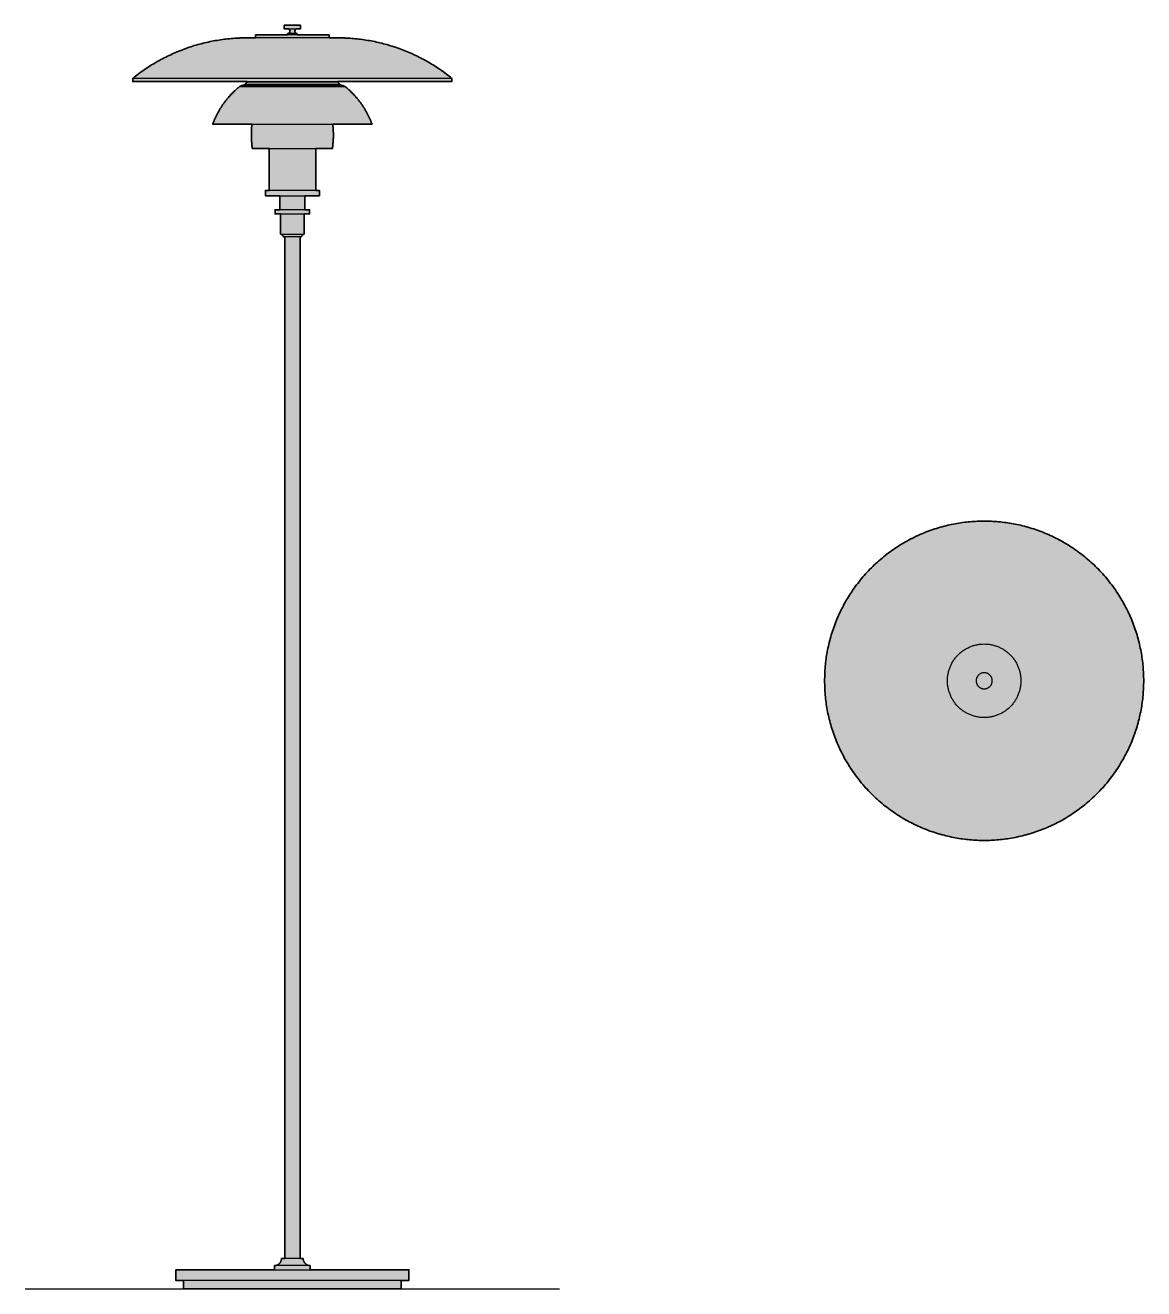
# Model space of a CAD drawing. Header units: millimetres. Extents: x 0 to 1153, y 0 to 1302.
import ezdxf

# ---------------------------------------------------------------- set-up
doc = ezdxf.new("R2010")
doc.units = ezdxf.units.MM
doc.layers.add('Blocks', color=7, linetype='Continuous')
doc.layers.add('Blocks$Fill', color=7, linetype='Continuous', true_color=0xffffff)
for name, color, linetype, lineweight, true_color in [('Blocks$Inner', 7, 'Continuous', 25, 0x007f00), ('Blocks$Outline', 7, 'Continuous', 35, 0xff3f3f), ('Groud', 7, 'Continuous', 25, 0x243775)]:
    doc.layers.add(name, color=color, linetype=linetype, lineweight=lineweight, true_color=true_color)

# ---------------------------------------------------------------- blocks, each defined once
blk = doc.blocks.new('PH 3½ 2½ Floor Lamp Top')
at = {"layer": 'Blocks$Fill'}
blk.add_hatch(color=256, dxfattribs=at).paths.add_polyline_path([(0, 0), (0, -3.7), (0.2, -7.3), (0.4, -11), (0.7, -14.8), (1, -18.5), (1.5, -22.3), (2.1, -26.1), (2.7, -29.9), (3.5, -33.8), (4.4, -37.6), (5.3, -41.4), (6.3, -45.3), (7.5, -49.1), (8.7, -52.9), (10.1, -56.7), (11.5, -60.5), (13.1, -64.3), (14.8, -68.1), (16.5, -71.8), (18.4, -75.5), (20.3, -79.2), (22.4, -82.9), (24.6, -86.5), (26.8, -90), (29.2, -93.5), (31.6, -96.9), (34.2, -100.3), (36.8, -103.7), (39.5, -106.9), (42.3, -110.1), (45.2, -113.3), (48.2, -116.3), (51.2, -119.3), (54.3, -122.2), (57.5, -125), (60.8, -127.7), (64.1, -130.3), (67.5, -132.9), (71, -135.3), (74.5, -137.7), (78, -139.9), (81.6, -142.1), (85.3, -144.1), (88.9, -146.1), (92.6, -148), (96.4, -149.7), (100.1, -151.4), (103.9, -152.9), (107.7, -154.4), (111.6, -155.7), (115.4, -157), (119.2, -158.1), (123.1, -159.2), (126.9, -160.1), (130.7, -161), (134.5, -161.7), (138.4, -162.4), (142.2, -163), (145.9, -163.4), (149.7, -163.8), (153.4, -164.1), (157.1, -164.3), (160.8, -164.4), (164.5, -164.5), (168.1, -164.4), (171.8, -164.3), (175.5, -164.1), (179.3, -163.8), (183, -163.4), (186.8, -163), (190.6, -162.4), (194.4, -161.7), (198.2, -161), (202.1, -160.1), (205.9, -159.2), (209.7, -158.1), (213.6, -157), (217.4, -155.7), (221.2, -154.4), (225, -152.9), (228.8, -151.4), (232.6, -149.7), (236.3, -148), (240, -146.1), (243.7, -144.1), (247.3, -142.1), (250.9, -139.9), (254.5, -137.7), (258, -135.3), (261.4, -132.9), (264.8, -130.3), (268.1, -127.7), (271.4, -125), (274.6, -122.2), (277.7, -119.3), (280.8, -116.3), (283.7, -113.3), (286.6, -110.1), (289.4, -106.9), (292.2, -103.7), (294.8, -100.3), (297.3, -96.9), (299.8, -93.5), (302.1, -90), (304.4, -86.5), (306.6, -82.9), (308.6, -79.2), (310.6, -75.5), (312.4, -71.8), (314.2, -68.1), (315.8, -64.3), (317.4, -60.5), (318.9, -56.7), (320.2, -52.9), (321.5, -49.1), (322.6, -45.3), (323.6, -41.4), (324.6, -37.6), (325.4, -33.8), (326.2, -29.9), (326.9, -26.1), (327.4, -22.3), (327.9, -18.5), (328.3, -14.8), (328.6, -11), (328.8, -7.3), (328.9, -3.7), (328.9, 0), (328.9, 3.7), (328.8, 7.3), (328.6, 11), (328.3, 14.8), (327.9, 18.5), (327.4, 22.3), (326.9, 26.1), (326.2, 29.9), (325.4, 33.8), (324.6, 37.6), (323.6, 41.4), (322.6, 45.3), (321.5, 49.1), (320.2, 52.9), (318.9, 56.7), (317.4, 60.5), (315.8, 64.3), (314.2, 68.1), (312.4, 71.8), (310.6, 75.5), (308.6, 79.2), (306.6, 82.9), (304.4, 86.5), (302.1, 90), (299.8, 93.5), (297.3, 96.9), (294.8, 100.3), (292.2, 103.7), (289.4, 106.9), (286.6, 110.1), (283.7, 113.3), (280.8, 116.3), (277.7, 119.3), (274.6, 122.2), (271.4, 125), (268.1, 127.7), (264.8, 130.3), (261.4, 132.9), (258, 135.3), (254.5, 137.7), (250.9, 139.9), (247.3, 142.1), (243.7, 144.1), (240, 146.1), (236.3, 148), (232.6, 149.7), (228.8, 151.4), (225, 152.9), (221.2, 154.4), (217.4, 155.7), (213.6, 157), (209.7, 158.1), (205.9, 159.2), (202.1, 160.1), (198.2, 161), (194.4, 161.7), (190.6, 162.4), (186.8, 163), (183, 163.4), (179.3, 163.8), (175.5, 164.1), (171.8, 164.3), (168.1, 164.4), (164.5, 164.5), (160.8, 164.4), (157.1, 164.3), (153.4, 164.1), (149.7, 163.8), (145.9, 163.4), (142.2, 163), (138.4, 162.4), (134.5, 161.7), (130.7, 161), (126.9, 160.1), (123.1, 159.2), (119.2, 158.1), (115.4, 157), (111.6, 155.7), (107.7, 154.4), (103.9, 152.9), (100.1, 151.4), (96.4, 149.7), (92.6, 148), (88.9, 146.1), (85.3, 144.1), (81.6, 142.1), (78, 139.9), (74.5, 137.7), (71, 135.3), (67.5, 132.9), (64.1, 130.3), (60.8, 127.7), (57.5, 125), (54.3, 122.2), (51.2, 119.3), (48.2, 116.3), (45.2, 113.3), (42.3, 110.1), (39.5, 106.9), (36.8, 103.7), (34.2, 100.3), (31.6, 96.9), (29.2, 93.5), (26.8, 90), (24.6, 86.5), (22.4, 82.9), (20.3, 79.2), (18.4, 75.5), (16.5, 71.8), (14.8, 68.1), (13.1, 64.3), (11.5, 60.5), (10.1, 56.7), (8.7, 52.9), (7.5, 49.1), (6.3, 45.3), (5.3, 41.4), (4.4, 37.6), (3.5, 33.8), (2.7, 29.9), (2.1, 26.1), (1.5, 22.3), (1, 18.5), (0.7, 14.8), (0.4, 11), (0.2, 7.3), (0, 3.7)], flags=0)
at = {"layer": 'Blocks$Inner'}
for points, knots in [([(0, 0), (0, 164.5), (164.5, 164.5), (328.9, 164.5), (328.9, 0)], [0, 0, 0, 258.355499, 258.355499, 516.710998, 516.710998, 516.710998]), ([(126.6, 0), (126.6, 37.9), (164.5, 37.9), (202.3, 37.9), (202.3, 0)], [118.962115, 118.962115, 118.962115, 178.443173, 178.443173, 237.92423, 237.92423, 237.92423]), ([(328.9, 0), (328.9, -164.5), (164.5, -164.5), (0, -164.5), (0, 0)], [516.710998, 516.710998, 516.710998, 775.066498, 775.066498, 1033.421997, 1033.421997, 1033.421997]), ([(202.3, 0), (202.3, -37.9), (164.5, -37.9), (126.6, -37.9), (126.6, 0)], [237.92423, 237.92423, 237.92423, 297.405288, 297.405288, 356.886345, 356.886345, 356.886345]), ([(172.8, 0), (172.8, 8.3), (164.5, 8.3), (156.2, 8.3), (156.2, 0)], [-26.057626, -26.057626, -26.057626, -13.028813, -13.028813, 0, 0, 0]), ([(156.2, 0), (156.2, -8.3), (164.5, -8.3), (172.8, -8.3), (172.8, 0)], [0, 0, 0, 13.028813, 13.028813, 26.057626, 26.057626, 26.057626])]:
    blk.add_rational_spline(points, [1, 0.707106781187, 1, 0.707106781187, 1], degree=2, knots=knots, dxfattribs=at)
at = {"layer": 'Blocks$Outline'}
for points, knots in [([(328.9, 0), (328.9, 164.5), (164.5, 164.5), (0, 164.5), (0, 0)], [-516.710998, -516.710998, -516.710998, -258.355499, -258.355499, 0, 0, 0]), ([(0, 0), (0, -164.5), (164.5, -164.5), (328.9, -164.5), (328.9, 0)], [0, 0, 0, 258.355499, 258.355499, 516.710998, 516.710998, 516.710998])]:
    blk.add_rational_spline(points, [1, 0.707106781187, 1, 0.707106781187, 1], degree=2, knots=knots, dxfattribs=at)
blk = doc.blocks.new('PH 3½ 2½ Floor Lamp Side')
at = {"layer": 'Blocks$Fill'}
blk.add_hatch(color=256, dxfattribs=at).paths.add_polyline_path([(110.8, 1246.9), (110.8, 1243.5), (110.8, 1243.5), (110.8, 1243.5), (110.8, 1243.5), (110.9, 1243.5), (111.2, 1243.5), (112.6, 1243.5), (118.2, 1243.5), (141.9, 1243.5), (228.3, 1243.5), (228.3, 1243.2), (228.2, 1243.1), (228.2, 1242.9), (228.1, 1242.7), (228, 1242.6), (227.9, 1242.4), (227.8, 1242.3), (227.7, 1242.1), (227.6, 1241.9), (227.5, 1241.8), (227.4, 1241.6), (227.3, 1241.5), (227.1, 1241.4), (227, 1241.2), (226.9, 1241.1), (226.7, 1241), (226.6, 1240.8), (226.5, 1240.7), (226.3, 1240.6), (226.2, 1240.6), (226.1, 1240.5), (225.9, 1240.4), (225.8, 1240.3), (225.6, 1240.2), (225.5, 1240.2), (225.3, 1240.1), (225.2, 1240), (225, 1240), (224.9, 1239.9), (224.7, 1239.8), (224.5, 1239.8), (224.4, 1239.7), (224.2, 1239.7), (224, 1239.6), (223.7, 1239.6), (223.5, 1239.5), (223.2, 1239.4), (223, 1239.4), (222.7, 1239.3), (222.5, 1239.2), (222.2, 1239.1), (222, 1239), (221.8, 1238.9), (221.5, 1238.8), (221.3, 1238.7), (221.1, 1238.5), (220.8, 1238.4), (220.6, 1238.3), (220.4, 1238.1), (218.2, 1236.2), (216, 1234.2), (213.9, 1232.1), (211.8, 1230), (209.8, 1227.8), (207.9, 1225.5), (206.1, 1223.1), (204.3, 1220.7), (202.6, 1218.3), (201, 1215.8), (199.5, 1213.2), (198, 1210.6), (196.7, 1207.9), (195.4, 1205.3), (194.2, 1202.6), (193.2, 1199.8), (193.2, 1199.8), (193.2, 1199.8), (193.2, 1199.8), (193.2, 1199.8), (193.3, 1199.8), (193.7, 1199.8), (195.5, 1199.8), (203.2, 1199.8), (233.6, 1199.8), (233.3, 1196.6), (233.1, 1193.5), (233, 1190.3), (233, 1187.1), (233.1, 1183.9), (233.3, 1180.8), (233.7, 1177.6), (234.1, 1174.5), (234.1, 1174.5), (234.1, 1174.5), (234.1, 1174.5), (234.1, 1174.5), (234.1, 1174.5), (234.3, 1174.5), (235.1, 1174.5), (238.3, 1174.5), (251.3, 1174.5), (251.3, 1131.5), (248.4, 1131.5), (247.7, 1131.5), (247.5, 1131.5), (247.5, 1131.5), (247.5, 1131.5), (247.5, 1131.5), (247.5, 1131.5), (247.5, 1131.5), (247.5, 1131.5), (247.5, 1125.9), (247.5, 1125.9), (247.5, 1125.9), (247.5, 1125.9), (247.5, 1125.9), (247.5, 1125.9), (247.7, 1125.9), (248.4, 1125.9), (251.3, 1125.9), (262.5, 1125.9), (262.5, 1111.5), (258.7, 1111.5), (257.8, 1111.5), (257.6, 1111.5), (257.5, 1111.5), (257.5, 1111.5), (257.5, 1111.5), (257.5, 1111.5), (257.5, 1111.5), (257.5, 1111.5), (257.5, 1107.2), (257.5, 1107.2), (257.5, 1107.2), (257.5, 1107.2), (257.5, 1107.2), (257.5, 1107.2), (257.6, 1107.2), (257.8, 1107.2), (258.9, 1107.2), (263.2, 1107.2), (263.2, 1086.5), (263.4, 1086.5), (263.5, 1086.4), (263.6, 1086.3), (263.7, 1086.3), (263.8, 1086.2), (263.9, 1086.1), (264.1, 1086.1), (264.2, 1086), (264.3, 1085.9), (264.4, 1085.8), (264.5, 1085.7), (264.6, 1085.6), (264.7, 1085.6), (264.8, 1085.5), (264.9, 1085.4), (265, 1085.3), (265.1, 1085.2), (265.2, 1085.1), (265.3, 1085), (265.4, 1084.9), (265.5, 1084.8), (265.5, 1084.7), (265.6, 1084.6), (265.7, 1084.4), (265.8, 1084.3), (265.9, 1084.2), (265.9, 1084.1), (266, 1084), (266.1, 1083.9), (266.1, 1083.8), (266.2, 1083.6), (266.2, 1083.5), (266.2, 1083.5), (266.2, 1083.5), (266.2, 1083.5), (266.2, 1083.5), (266.2, 1083.5), (266.3, 1083.5), (266.3, 1083.5), (266.5, 1083.5), (267.4, 1083.5), (267.4, 31), (264.8, 31), (264.2, 31), (264.1, 31), (264, 31), (264, 31), (264, 31), (264, 31), (264, 31), (264, 31), (264, 30.9), (264, 30.7), (264, 30.5), (264, 30.4), (264, 30.2), (264, 30.1), (263.9, 29.9), (263.9, 29.7), (263.9, 29.6), (263.8, 29.4), (263.8, 29.2), (263.8, 29.1), (263.7, 28.9), (263.7, 28.7), (263.6, 28.6), (263.5, 28.4), (263.5, 28.2), (263.4, 28.1), (263.3, 27.9), (263.2, 27.8), (263.2, 27.6), (263.1, 27.4), (263, 27.3), (262.9, 27.1), (262.8, 27), (262.7, 26.8), (262.6, 26.7), (262.5, 26.6), (262.3, 26.4), (262.2, 26.3), (262.1, 26.1), (262, 26), (261.8, 25.9), (261.7, 25.8), (261.6, 25.6), (261.4, 25.5), (261.3, 25.4), (261.1, 25.3), (261, 25.2), (260.8, 25.1), (260.7, 25), (260.5, 24.9), (260.4, 24.8), (260.2, 24.7), (260.1, 24.7), (259.9, 24.6), (259.7, 24.5), (259.6, 24.4), (259.4, 24.4), (259.2, 24.3), (259.1, 24.3), (258.9, 24.2), (258.7, 24.2), (258.6, 24.1), (258.4, 24.1), (258.3, 24.1), (258.1, 24), (257.9, 24), (257.8, 24), (257.6, 24), (257.4, 24), (257.3, 23.9), (257.1, 23.9), (257, 23.9), (257, 19.6), (183.4, 19.6), (162, 19.6), (156.9, 19.6), (155.7, 19.6), (155.4, 19.6), (155.3, 19.6), (155.3, 19.6), (155.3, 19.6), (155.3, 19.6), (155.3, 8.4), (155.3, 8.4), (155.3, 8.4), (155.3, 8.4), (155.3, 8.4), (155.3, 8.4), (155.4, 8.4), (155.7, 8.4), (157.2, 8.4), (163.1, 8.4), (163.1, 0), (163.1, 0), (387.4, 0), (387.4, 0), (387.4, 8.4), (393.4, 8.4), (394.8, 8.4), (395.2, 8.4), (395.3, 8.4), (395.3, 8.4), (395.3, 8.4), (395.3, 8.4), (395.3, 8.4), (395.3, 8.4), (395.3, 19.6), (395.3, 19.6), (395.3, 19.6), (395.3, 19.6), (395.2, 19.6), (394.9, 19.6), (393.7, 19.6), (388.6, 19.6), (367.2, 19.6), (293.6, 19.6), (293.6, 23.9), (293.4, 23.9), (293.3, 23.9), (293.1, 24), (293, 24), (292.8, 24), (292.6, 24), (292.5, 24), (292.3, 24.1), (292.2, 24.1), (292, 24.1), (291.8, 24.2), (291.7, 24.2), (291.5, 24.3), (291.3, 24.3), (291.2, 24.4), (291, 24.4), (290.8, 24.5), (290.7, 24.6), (290.5, 24.7), (290.4, 24.7), (290.2, 24.8), (290, 24.9), (289.9, 25), (289.7, 25.1), (289.6, 25.2), (289.4, 25.3), (289.3, 25.4), (289.1, 25.5), (289, 25.6), (288.9, 25.8), (288.7, 25.9), (288.6, 26), (288.5, 26.1), (288.4, 26.3), (288.2, 26.4), (288.1, 26.6), (288, 26.7), (287.9, 26.8), (287.8, 27), (287.7, 27.1), (287.6, 27.3), (287.5, 27.4), (287.4, 27.6), (287.3, 27.8), (287.2, 27.9), (287.2, 28.1), (287.1, 28.2), (287, 28.4), (287, 28.6), (286.9, 28.7), (286.9, 28.9), (286.8, 29.1), (286.8, 29.2), (286.7, 29.4), (286.7, 29.6), (286.7, 29.7), (286.6, 29.9), (286.6, 30.1), (286.6, 30.2), (286.6, 30.4), (286.6, 30.5), (286.5, 30.7), (286.5, 30.9), (286.5, 31), (286.5, 31), (286.5, 31), (286.5, 31), (286.5, 31), (286.5, 31), (286.5, 31), (286.3, 31), (285.7, 31), (283.2, 31), (283.2, 1083.5), (284.1, 1083.5), (284.3, 1083.5), (284.3, 1083.5), (284.3, 1083.5), (284.3, 1083.5), (284.3, 1083.5), (284.3, 1083.5), (284.3, 1083.5), (284.3, 1083.5), (284.4, 1083.6), (284.4, 1083.8), (284.5, 1083.9), (284.6, 1084), (284.6, 1084.1), (284.7, 1084.2), (284.8, 1084.3), (284.9, 1084.4), (284.9, 1084.6), (285, 1084.7), (285.1, 1084.8), (285.2, 1084.9), (285.3, 1085), (285.4, 1085.1), (285.5, 1085.2), (285.6, 1085.3), (285.7, 1085.4), (285.8, 1085.5), (285.9, 1085.6), (286, 1085.6), (286.1, 1085.7), (286.2, 1085.8), (286.3, 1085.9), (286.4, 1086), (286.5, 1086.1), (286.6, 1086.1), (286.7, 1086.2), (286.9, 1086.3), (287, 1086.3), (287.1, 1086.4), (287.2, 1086.5), (287.3, 1086.5), (287.3, 1107.2), (291.7, 1107.2), (292.8, 1107.2), (293, 1107.2), (293.1, 1107.2), (293.1, 1107.2), (293.1, 1107.2), (293.1, 1107.2), (293.1, 1107.2), (293.1, 1107.2), (293.1, 1111.5), (293.1, 1111.5), (293.1, 1111.5), (293.1, 1111.5), (293.1, 1111.5), (293.1, 1111.5), (293, 1111.5), (292.8, 1111.5), (291.9, 1111.5), (288.1, 1111.5), (288.1, 1125.9), (299.3, 1125.9), (302.2, 1125.9), (302.9, 1125.9), (303, 1125.9), (303.1, 1125.9), (303.1, 1125.9), (303.1, 1125.9), (303.1, 1125.9), (303.1, 1125.9), (303.1, 1131.5), (303.1, 1131.5), (303.1, 1131.5), (303.1, 1131.5), (303.1, 1131.5), (303.1, 1131.5), (303, 1131.5), (302.9, 1131.5), (302.2, 1131.5), (299.3, 1131.5), (299.3, 1174.5), (312.3, 1174.5), (315.5, 1174.5), (316.2, 1174.5), (316.4, 1174.5), (316.5, 1174.5), (316.5, 1174.5), (316.5, 1174.5), (316.5, 1174.5), (316.5, 1174.5), (316.9, 1177.6), (317.2, 1180.8), (317.4, 1183.9), (317.5, 1187.1), (317.6, 1190.3), (317.4, 1193.5), (317.2, 1196.6), (316.9, 1199.8), (347.3, 1199.8), (355, 1199.8), (356.8, 1199.8), (357.3, 1199.8), (357.4, 1199.8), (357.4, 1199.8), (357.4, 1199.8), (357.4, 1199.8), (357.4, 1199.8), (356.3, 1202.6), (355.2, 1205.3), (353.9, 1207.9), (352.5, 1210.6), (351.1, 1213.2), (349.6, 1215.8), (348, 1218.3), (346.3, 1220.7), (344.5, 1223.1), (342.7, 1225.5), (340.7, 1227.8), (338.8, 1230), (336.7, 1232.1), (334.6, 1234.2), (332.4, 1236.2), (330.2, 1238.1), (329.9, 1238.3), (329.7, 1238.4), (329.5, 1238.5), (329.3, 1238.7), (329, 1238.8), (328.8, 1238.9), (328.6, 1239), (328.3, 1239.1), (328.1, 1239.2), (327.8, 1239.3), (327.6, 1239.4), (327.3, 1239.4), (327.1, 1239.5), (326.8, 1239.6), (326.6, 1239.6), (326.3, 1239.7), (326.2, 1239.7), (326, 1239.8), (325.9, 1239.8), (325.7, 1239.9), (325.6, 1240), (325.4, 1240), (325.3, 1240.1), (325.1, 1240.2), (325, 1240.2), (324.8, 1240.3), (324.7, 1240.4), (324.5, 1240.5), (324.4, 1240.6), (324.2, 1240.6), (324.1, 1240.7), (324, 1240.8), (323.8, 1241), (323.7, 1241.1), (323.6, 1241.2), (323.4, 1241.4), (323.3, 1241.5), (323.2, 1241.6), (323.1, 1241.8), (323, 1241.9), (322.9, 1242.1), (322.8, 1242.3), (322.7, 1242.4), (322.6, 1242.6), (322.5, 1242.7), (322.4, 1242.9), (322.3, 1243.1), (322.3, 1243.2), (322.3, 1243.5), (408.7, 1243.5), (432.4, 1243.5), (438, 1243.5), (439.3, 1243.5), (439.7, 1243.5), (439.7, 1243.5), (439.8, 1243.5), (439.8, 1243.5), (439.8, 1243.5), (439.8, 1246.9), (436.9, 1249.2), (434, 1251.4), (431.1, 1253.6), (428.1, 1255.7), (425, 1257.7), (421.9, 1259.7), (418.8, 1261.7), (415.6, 1263.6), (412.3, 1265.4), (409.1, 1267.1), (405.8, 1268.8), (402.4, 1270.5), (399, 1272), (395.6, 1273.5), (392.2, 1275), (388.7, 1276.3), (385.2, 1277.6), (381.7, 1278.9), (378.2, 1280), (374.6, 1281.1), (371, 1282.1), (367.4, 1283), (363.8, 1283.9), (360.2, 1284.7), (356.5, 1285.4), (352.9, 1286.1), (349.3, 1286.6), (345.6, 1287.1), (342, 1287.5), (338.3, 1287.9), (334.7, 1288.2), (331, 1288.4), (329.4, 1288.4), (327.8, 1288.5), (313.2, 1288.5), (313.2, 1291.6), (313.2, 1291.6), (313.1, 1291.6), (313.1, 1291.6), (313.1, 1291.6), (313, 1291.6), (312.6, 1291.6), (311, 1291.6), (304, 1291.6), (280.3, 1291.6), (280.3, 1293.1), (280.2, 1293.1), (280.2, 1293.1), (280.1, 1293.1), (280.1, 1293.1), (280, 1293.1), (280, 1293.1), (279.9, 1293.1), (279.8, 1293.1), (279.8, 1293.2), (279.7, 1293.2), (279.7, 1293.2), (279.6, 1293.2), (279.6, 1293.2), (279.5, 1293.2), (279.5, 1293.3), (279.4, 1293.3), (279.3, 1293.3), (279.3, 1293.3), (279.2, 1293.3), (279.2, 1293.4), (279.1, 1293.4), (279.1, 1293.4), (279, 1293.5), (279, 1293.5), (278.9, 1293.5), (278.9, 1293.6), (278.8, 1293.6), (278.8, 1293.6), (278.7, 1293.7), (278.7, 1293.7), (278.6, 1293.8), (278.6, 1293.8), (278.5, 1293.9), (278.5, 1293.9), (278.5, 1293.9), (278.4, 1294), (278.4, 1294), (278.4, 1294.1), (278.3, 1294.1), (278.3, 1294.2), (278.2, 1294.2), (278.2, 1294.3), (278.2, 1294.3), (278.2, 1294.4), (278.1, 1294.5), (278.1, 1294.5), (278.1, 1294.6), (278.1, 1294.6), (278, 1294.7), (278, 1294.7), (278, 1294.8), (278, 1294.8), (278, 1294.9), (278, 1295), (277.9, 1295), (277.9, 1295.1), (277.9, 1295.1), (277.9, 1295.2), (277.9, 1295.2), (277.9, 1295.3), (277.9, 1295.3), (277.9, 1295.4), (277.9, 1295.4), (277.9, 1295.5), (277.9, 1295.5), (277.9, 1295.6), (277.9, 1295.6), (277.9, 1295.7), (277.9, 1295.8), (277.9, 1295.8), (277.9, 1295.9), (277.9, 1295.9), (277.9, 1296), (277.9, 1296), (278, 1296.1), (278, 1296.1), (278, 1296.2), (278, 1296.2), (278, 1296.3), (278, 1296.3), (278.1, 1296.4), (278.1, 1296.4), (278.1, 1296.5), (278.1, 1296.5), (278.2, 1296.6), (278.2, 1296.6), (278.2, 1296.7), (278.2, 1296.7), (278.3, 1296.8), (278.3, 1296.8), (278.3, 1296.9), (278.4, 1296.9), (278.4, 1297), (278.4, 1297), (278.5, 1297.1), (278.5, 1297.1), (278.5, 1297.1), (278.6, 1297.2), (278.6, 1297.2), (278.7, 1297.3), (278.7, 1297.3), (278.8, 1297.3), (278.8, 1297.4), (278.8, 1297.4), (278.9, 1297.4), (278.9, 1297.5), (279, 1297.5), (279, 1297.5), (279.1, 1297.6), (279.1, 1297.6), (279.2, 1297.6), (279.2, 1297.7), (279.3, 1297.7), (279.3, 1297.7), (279.4, 1297.7), (279.4, 1297.7), (279.5, 1297.8), (279.6, 1297.8), (279.6, 1297.8), (279.7, 1297.8), (279.7, 1297.8), (279.8, 1297.8), (279.8, 1297.8), (279.9, 1297.9), (279.9, 1297.9), (280, 1297.9), (280, 1297.9), (280.1, 1297.9), (280.2, 1297.9), (280.3, 1297.9), (282.8, 1297.9), (283.6, 1297.9), (283.6, 1297.9), (283.6, 1301.6), (283.6, 1301.6), (267, 1301.6), (267, 1301.6), (267, 1297.9), (267, 1297.9), (270.3, 1297.9), (270.4, 1297.9), (270.5, 1297.9), (270.6, 1297.9), (270.6, 1297.9), (270.7, 1297.9), (270.7, 1297.9), (270.8, 1297.8), (270.8, 1297.8), (270.9, 1297.8), (270.9, 1297.8), (271, 1297.8), (271, 1297.8), (271.1, 1297.8), (271.1, 1297.7), (271.2, 1297.7), (271.2, 1297.7), (271.3, 1297.7), (271.3, 1297.7), (271.4, 1297.6), (271.4, 1297.6), (271.5, 1297.6), (271.5, 1297.5), (271.6, 1297.5), (271.6, 1297.5), (271.7, 1297.4), (271.7, 1297.4), (271.8, 1297.4), (271.8, 1297.3), (271.9, 1297.3), (271.9, 1297.3), (271.9, 1297.2), (272, 1297.2), (272, 1297.1), (272.1, 1297.1), (272.1, 1297.1), (272.1, 1297), (272.2, 1297), (272.2, 1296.9), (272.2, 1296.9), (272.3, 1296.8), (272.3, 1296.8), (272.3, 1296.7), (272.4, 1296.7), (272.4, 1296.6), (272.4, 1296.6), (272.4, 1296.5), (272.5, 1296.5), (272.5, 1296.4), (272.5, 1296.4), (272.5, 1296.3), (272.5, 1296.3), (272.6, 1296.2), (272.6, 1296.2), (272.6, 1296.1), (272.6, 1296.1), (272.6, 1296), (272.6, 1296), (272.6, 1295.9), (272.7, 1295.9), (272.7, 1295.8), (272.7, 1295.8), (272.7, 1295.7), (272.7, 1295.6), (272.7, 1295.6), (272.7, 1295.5), (272.7, 1295.5), (272.7, 1295.4), (272.7, 1295.4), (272.7, 1295.3), (272.7, 1295.3), (272.7, 1295.2), (272.7, 1295.2), (272.7, 1295.1), (272.6, 1295.1), (272.6, 1295), (272.6, 1295), (272.6, 1294.9), (272.6, 1294.9), (272.6, 1294.8), (272.6, 1294.8), (272.5, 1294.7), (272.5, 1294.7), (272.5, 1294.6), (272.5, 1294.6), (272.5, 1294.5), (272.4, 1294.5), (272.4, 1294.4), (272.4, 1294.4), (272.4, 1294.3), (272.3, 1294.3), (272.3, 1294.2), (272.3, 1294.2), (272.2, 1294.1), (272.2, 1294.1), (272.2, 1294), (272.1, 1294), (272.1, 1293.9), (272.1, 1293.9), (272, 1293.9), (272, 1293.8), (271.9, 1293.8), (271.9, 1293.7), (271.9, 1293.7), (271.8, 1293.7), (271.8, 1293.6), (271.7, 1293.6), (271.7, 1293.5), (271.6, 1293.5), (271.6, 1293.5), (271.5, 1293.5), (271.5, 1293.4), (271.4, 1293.4), (271.4, 1293.4), (271.3, 1293.3), (271.3, 1293.3), (271.2, 1293.3), (271.2, 1293.3), (271.1, 1293.3), (271.1, 1293.2), (271, 1293.2), (271, 1293.2), (270.9, 1293.2), (270.9, 1293.2), (270.8, 1293.2), (270.8, 1293.1), (270.7, 1293.1), (270.7, 1293.1), (270.6, 1293.1), (270.6, 1293.1), (270.5, 1293.1), (270.3, 1293.1), (270.3, 1293.1), (270.3, 1293.1), (270.3, 1293.1), (270.3, 1293.1), (270.3, 1293.1), (270.3, 1293.1), (270.3, 1293.1), (270.3, 1293.1), (270.3, 1291.6), (246.6, 1291.6), (239.6, 1291.6), (237.9, 1291.6), (237.5, 1291.6), (237.4, 1291.6), (237.4, 1291.6), (237.4, 1291.6), (237.4, 1291.6), (237.4, 1291.6), (237.4, 1288.5), (222.8, 1288.5), (221.1, 1288.4), (219.5, 1288.4), (215.9, 1288.2), (212.2, 1287.9), (208.6, 1287.5), (205, 1287.1), (201.3, 1286.6), (197.7, 1286.1), (194, 1285.4), (190.4, 1284.7), (186.8, 1283.9), (183.2, 1283), (179.6, 1282.1), (176, 1281.1), (172.4, 1280), (168.9, 1278.9), (165.3, 1277.6), (161.8, 1276.3), (158.4, 1275), (154.9, 1273.5), (151.5, 1272), (148.1, 1270.5), (144.8, 1268.8), (141.5, 1267.1), (138.2, 1265.4), (135, 1263.6), (131.8, 1261.7), (128.7, 1259.7), (125.6, 1257.7), (122.5, 1255.7), (119.5, 1253.6), (116.6, 1251.4), (113.7, 1249.2)], flags=0)
at = {"layer": 'Blocks$Inner'}
for points, weights, degree, knots in [([(313.2, 1291.6), (313.2, 1291.6), (275.3, 1291.6), (237.4, 1291.6), (237.4, 1291.6)], [1, 0.707106781187, 1, 0.707106781187, 1], 2, [0, 0, 0, 59.481058, 59.481058, 118.962115, 118.962115, 118.962115]), ([(283.6, 1301.6), (283.6, 1301.6), (275.3, 1301.6), (267, 1301.6), (267, 1301.6)], [1, 0.707106781187, 1, 0.707106781187, 1], 2, [26.069765, 26.069765, 26.069765, 39.098578, 39.098578, 52.127391, 52.127391, 52.127391]), ([(267, 1297.9), (267, 1297.9), (275.3, 1297.9), (283.6, 1297.9), (283.6, 1297.9)], [1, 0.707106781187, 1, 0.707106781187, 1], 2, [0, 0, 0, 13.028813, 13.028813, 26.057626, 26.057626, 26.057626]), ([(280.3, 1293.1), (280.3, 1293.1), (275.3, 1293.1), (270.3, 1293.1), (270.3, 1293.1)], [1, 0.707106781187, 1, 0.707106781187, 1], 2, [0, 0, 0, 7.853982, 7.853982, 15.707963, 15.707963, 15.707963]), ([(327.8, 1288.5), (327.8, 1288.5), (327.8, 1288.5), (327.8, 1288.5), (327.7, 1288.5), (327.7, 1288.5), (327.6, 1288.5), (327.3, 1288.5), (327.1, 1288.5), (326.3, 1288.5), (325.4, 1288.5), (321.5, 1288.5), (317.5, 1288.5), (312.4, 1288.5), (302.2, 1288.5), (289, 1288.5), (275.3, 1288.5), (261.6, 1288.5), (248.4, 1288.5), (238.1, 1288.5), (233.1, 1288.5), (229.1, 1288.5), (225.2, 1288.5), (224.3, 1288.5), (223.4, 1288.5), (223.3, 1288.5), (223, 1288.5), (222.9, 1288.5), (222.8, 1288.5), (222.8, 1288.5), (222.8, 1288.5), (222.8, 1288.5), (222.8, 1288.5)], [1, 1, 1, 1, 1, 1, 1, 1, 1, 1, 1, 1, 1, 1, 1, 1.05719095842, 1.17157287525, 1.05719095842, 1, 1, 1, 1, 1, 1, 1, 1, 1, 1, 1, 1, 1, 1, 1], 3, [0.158956, 0.158956, 0.158956, 0.158956, 0.950274, 0.950274, 2.532964, 2.532964, 5.77185, 5.77185, 9.080408, 9.080408, 19.392114, 19.392114, 41.177375, 41.177375, 41.177375, 83.49773, 83.49773, 83.49773, 125.818084, 125.818084, 125.818084, 147.605493, 147.605493, 157.918216, 157.918216, 161.2271, 161.2271, 164.466305, 164.466305, 166.049152, 166.049152, 167.236221, 167.236221, 167.236221, 167.236221]), ([(439.8, 1246.9), (439.8, 1246.9), (275.3, 1246.9), (110.8, 1246.9), (110.8, 1246.9)], [1, 0.707106781187, 1, 0.707106781187, 1], 2, [685.128528, 685.128528, 685.128528, 943.484028, 943.484028, 1201.839527, 1201.839527, 1201.839527]), ([(110.8, 1243.5), (110.8, 1243.5), (275.3, 1243.5), (439.8, 1243.5), (439.8, 1243.5)], [1, 0.707106781187, 1, 0.707106781187, 1], 2, [168.406353, 168.406353, 168.406353, 426.761853, 426.761853, 685.117352, 685.117352, 685.117352]), ([(330.2, 1238.1), (330.2, 1238.1), (275.3, 1238.1), (220.4, 1238.1), (220.4, 1238.1)], [1, 0.707106781186, 1, 0.707106781186, 1], 2, [0, 0, 0, 86.206245, 86.206245, 172.41249, 172.41249, 172.41249]), ([(326.3, 1239.7), (326.3, 1239.7), (275.3, 1239.7), (224.2, 1239.7), (224.2, 1239.7)], [1, 0.707106781187, 1, 0.707106781187, 1], 2, [-160.381836, -160.381836, -160.381836, -80.190918, -80.190918, 0, 0, 0]), ([(226.6, 1240.8), (226.6, 1240.8), (275.3, 1240.8), (324, 1240.8), (324, 1240.8)], [1, 0.707106781187, 1, 0.707106781187, 1], 2, [2.978068, 2.978068, 2.978068, 79.428264, 79.428264, 155.878461, 155.878461, 155.878461]), ([(228.3, 1243.2), (228.3, 1243.2), (275.3, 1243.2), (322.3, 1243.2), (322.3, 1243.2)], [1, 0.707106781187, 1, 0.707106781187, 1], 2, [0, 0, 0, 73.786931, 73.786931, 147.573862, 147.573862, 147.573862]), ([(193.2, 1199.8), (193.2, 1199.8), (275.3, 1199.8), (357.4, 1199.8), (357.4, 1199.8)], [0.999999860338, 0.707106851018, 1, 0.707106781187, 1], 2, [16.757514, 16.757514, 16.757514, 145.773331, 145.773331, 274.789179, 274.789179, 274.789179]), ([(234.1, 1174.5), (234.1, 1174.5), (275.3, 1174.5), (316.5, 1174.5), (316.5, 1174.5)], [1, 0.707106781187, 1, 0.707106781187, 1], 2, [0, 0, 0, 64.707803, 64.707803, 129.415607, 129.415607, 129.415607]), ([(303.1, 1131.5), (303.1, 1131.5), (275.3, 1131.5), (247.5, 1131.5), (247.5, 1131.5)], [1, 0.707106781187, 1, 0.707106781187, 1], 2, [0, 0, 0, 43.663386, 43.663386, 87.326772, 87.326772, 87.326772]), ([(247.5, 1125.9), (247.5, 1125.9), (275.3, 1125.9), (303.1, 1125.9), (303.1, 1125.9)], [1, 0.707106781187, 1, 0.707106781187, 1], 2, [87.345042, 87.345042, 87.345042, 131.008428, 131.008428, 174.671814, 174.671814, 174.671814]), ([(293.1, 1111.5), (293.1, 1111.5), (275.3, 1111.5), (257.5, 1111.5), (257.5, 1111.5)], [1, 0.707106781187, 1, 0.707106781187, 1], 2, [0, 0, 0, 27.955423, 27.955423, 55.910846, 55.910846, 55.910846]), ([(257.5, 1107.2), (257.5, 1107.2), (275.3, 1107.2), (293.1, 1107.2), (293.1, 1107.2)], [1, 0.707106781187, 1, 0.707106781187, 1], 2, [55.92491, 55.92491, 55.92491, 83.880333, 83.880333, 111.835756, 111.835756, 111.835756]), ([(263.2, 1086.5), (263.2, 1086.5), (275.3, 1086.5), (287.3, 1086.5), (287.3, 1086.5)], [1, 0.707106781187, 1, 0.707106781187, 1], 2, [0, 0, 0, 18.917881, 18.917881, 37.835763, 37.835763, 37.835763]), ([(284.3, 1083.5), (284.3, 1083.5), (275.3, 1083.5), (266.2, 1083.5), (266.2, 1083.5)], [1, 0.707106781187, 1, 0.707106781187, 1], 2, [1.067956, 1.067956, 1.067956, 15.273449, 15.273449, 29.478941, 29.478941, 29.478941]), ([(286.5, 31), (286.5, 31), (275.3, 31), (264, 31), (264, 31)], [1, 0.707106781187, 1, 0.707106781187, 1], 2, [1, 1, 1, 40.884926, 40.884926, 80.769852, 80.769852, 80.769852]), ([(155.3, 19.6), (155.3, 19.6), (275.3, 19.6), (395.3, 19.6), (395.3, 19.6)], [1, 0.707106781187, 1, 0.707106781187, 1], 2, [377.064884, 377.064884, 377.064884, 565.560443, 565.560443, 754.056002, 754.056002, 754.056002]), ([(293.6, 23.9), (293.6, 23.9), (275.3, 23.9), (257, 23.9), (257, 23.9)], [1, 0.707106781187, 1, 0.707106781187, 1], 2, [-57.555438, -57.555438, -57.555438, -28.777719, -28.777719, 0, 0, 0]), ([(395.3, 8.4), (395.3, 8.4), (275.3, 8.4), (155.3, 8.4), (155.3, 8.4)], [1, 0.707106781187, 1, 0.707106781187, 1], 2, [0.036883, 0.036883, 0.036883, 188.532442, 188.532442, 377.028001, 377.028001, 377.028001]), ([(387.4, 0), (387.4, 0), (275.3, 0), (163.1, 0), (163.1, 0)], [1, 0.707106781187, 1, 0.707106781187, 1], 2, [0.027559, 0.027559, 0.027559, 176.177513, 176.177513, 352.327467, 352.327467, 352.327467])]:
    blk.add_rational_spline(points, weights, degree=degree, knots=knots, dxfattribs=at)
for points in [[(237.4, 1291.6), (237.4, 1288.5)], [(267, 1301.6), (267, 1297.9)], [(270.3, 1293.1), (270.3, 1291.6)], [(280.3, 1291.6), (280.3, 1293.1)], [(283.6, 1297.9), (283.6, 1301.6)], [(313.2, 1288.5), (313.2, 1291.6)], [(110.8, 1246.9), (110.8, 1243.5)], [(228.3, 1243.5), (228.3, 1243.2)], [(322.3, 1243.2), (322.3, 1243.5)], [(439.8, 1243.5), (439.8, 1246.9)], [(251.3, 1174.5), (251.3, 1131.5)], [(299.3, 1131.5), (299.3, 1174.5)], [(247.5, 1131.5), (247.5, 1125.9)], [(262.5, 1125.9), (262.5, 1111.5)], [(288.1, 1111.5), (288.1, 1125.9)], [(303.1, 1125.9), (303.1, 1131.5)], [(257.5, 1111.5), (257.5, 1107.2)], [(263.2, 1107.2), (263.2, 1086.5)], [(287.3, 1107.2), (287.3, 1086.5)], [(293.1, 1107.2), (293.1, 1111.5)], [(267.4, 1083.5), (267.4, 31)], [(283.2, 31), (283.2, 1083.5)], [(155.3, 8.4), (155.3, 19.6)], [(257, 23.9), (257, 19.6)], [(293.6, 19.6), (293.6, 23.9)], [(395.3, 19.6), (395.3, 8.4)], [(163.1, 0), (163.1, 8.4)], [(387.4, 8.4), (387.4, 0)]]:
    blk.add_open_spline(points, degree=1, dxfattribs=at)
for points, weights in [([(272.7, 1295.5), (272.7, 1297.9), (270.3, 1297.9)], [1, 0.707106781187, 1]), ([(270.3, 1293.1), (272.7, 1293.1), (272.7, 1295.5)], [1, 0.707106781187, 1]), ([(280.3, 1297.9), (277.9, 1297.9), (277.9, 1295.5)], [1, 0.707106781187, 1]), ([(277.9, 1295.5), (277.9, 1293.1), (280.3, 1293.1)], [1, 0.707106781187, 1]), ([(219.5, 1288.4), (158.4, 1285.5), (110.8, 1246.9)], [1, 0.950123502225, 1]), ([(222.8, 1288.5), (221.1, 1288.5), (219.5, 1288.4)], [1, 0.999720165303, 1]), ([(331, 1288.4), (329.4, 1288.5), (327.8, 1288.5)], [1, 0.999720165303, 1]), ([(439.8, 1246.9), (392.2, 1285.5), (331, 1288.4)], [1, 0.950123502225, 1]), ([(220.4, 1238.1), (201.7, 1222.6), (193.2, 1199.8)], [1, 0.966852408264, 1]), ([(224.2, 1239.7), (222.2, 1239.3), (220.4, 1238.1)], [1, 0.979090504483, 1]), ([(226.6, 1240.8), (225.5, 1240.1), (224.2, 1239.7)], [1, 0.989507420823, 1]), ([(228.3, 1243.2), (227.7, 1241.9), (226.6, 1240.8)], [1, 0.977794442099, 1]), ([(324, 1240.8), (322.8, 1241.9), (322.3, 1243.2)], [1, 0.977794442099, 1]), ([(326.3, 1239.7), (325.1, 1240.1), (324, 1240.8)], [1, 0.989507420823, 1]), ([(330.2, 1238.1), (328.4, 1239.3), (326.3, 1239.7)], [1, 0.97909050448, 1]), ([(357.4, 1199.8), (348.8, 1222.6), (330.2, 1238.1)], [1, 0.966852408264, 1]), ([(233.6, 1199.8), (232.2, 1187.1), (234.1, 1174.5)], [0.988077150432, 0.985130708018, 1]), ([(316.5, 1174.5), (318.4, 1187.1), (316.9, 1199.8)], [1, 0.985130708018, 0.988077150432]), ([(266.2, 1083.5), (265.3, 1085.6), (263.2, 1086.5)], [1, 0.940067577427, 1]), ([(287.3, 1086.5), (285.3, 1085.6), (284.3, 1083.5)], [1, 0.940067577427, 1]), ([(264, 31), (264, 23.9), (257, 23.9)], [1, 0.707106781187, 1]), ([(293.6, 23.9), (286.5, 23.9), (286.5, 31)], [1, 0.707106781187, 1])]:
    blk.add_rational_spline(points, weights, degree=2, dxfattribs=at)
for points, knots in [([(270.3, 1297.9), (270.6, 1297.9), (270.8, 1297.9), (271.4, 1297.8), (271.7, 1297.8), (272.5, 1297.8), (272.9, 1297.9), (274, 1297.9), (274.6, 1297.9), (275.3, 1297.9)], [1.5707963, 1.5707963, 1.5707963, 1.5707963, 1.6337569, 1.6337569, 1.7007228, 1.7007228, 1.7610312, 1.7610312, 1.8207963, 1.8207963, 1.8207963, 1.8207963]), ([(275.3, 1297.9), (276, 1297.9), (276.6, 1297.9), (277.6, 1297.9), (278.1, 1297.8), (278.8, 1297.8), (279.2, 1297.8), (279.7, 1297.9), (280, 1297.9), (280.3, 1297.9)], [1.8207963, 1.8207963, 1.8207963, 1.8207963, 1.880558, 1.880558, 1.9408412, 1.9408412, 2.0077997, 2.0077997, 2.0707963, 2.0707963, 2.0707963, 2.0707963])]:
    blk.add_open_spline(points, degree=3, knots=knots, dxfattribs=at)
at = {"layer": 'Blocks$Outline'}
for points in [[(237.4, 1291.6), (237.4, 1288.5)], [(267, 1301.6), (267, 1297.9)], [(270.3, 1293.1), (270.3, 1291.6)], [(280.3, 1291.6), (280.3, 1293.1)], [(283.6, 1297.9), (283.6, 1301.6)], [(313.2, 1288.5), (313.2, 1291.6)], [(110.8, 1246.9), (110.8, 1243.5)], [(228.3, 1243.5), (228.3, 1243.2)], [(322.3, 1243.2), (322.3, 1243.5)], [(439.8, 1243.5), (439.8, 1246.9)], [(251.3, 1174.5), (251.3, 1131.5)], [(299.3, 1131.5), (299.3, 1174.5)], [(247.5, 1131.5), (247.5, 1125.9)], [(262.5, 1125.9), (262.5, 1111.5)], [(288.1, 1111.5), (288.1, 1125.9)], [(303.1, 1125.9), (303.1, 1131.5)], [(257.5, 1111.5), (257.5, 1107.2)], [(263.2, 1107.2), (263.2, 1086.5)], [(287.3, 1086.5), (287.3, 1107.2)], [(293.1, 1107.2), (293.1, 1111.5)], [(267.4, 1083.5), (267.4, 31)], [(283.2, 31), (283.2, 1083.5)], [(155.3, 19.6), (155.3, 8.4)], [(257, 23.9), (257, 19.6)], [(293.6, 19.6), (293.6, 23.9)], [(395.3, 8.4), (395.3, 19.6)], [(163.1, 8.4), (163.1, 0)], [(387.4, 0), (387.4, 8.4)]]:
    blk.add_lwpolyline(points, dxfattribs=at)
for points, weights in [([(270.3, 1291.6), (237.4, 1291.6), (237.4, 1291.6)], [0.951414418256, 0.733839499611, 1]), ([(270.5, 1293.1), (270.3, 1293.1), (270.3, 1293.1)], [0.907185271905, 0.942177355604, 1]), ([(270.5, 1297.9), (272.7, 1297.7), (272.7, 1295.5)], [0.965732395844, 0.725380714232, 1]), ([(272.7, 1295.5), (272.7, 1293.3), (270.5, 1293.1)], [1, 0.725376332584, 0.965740065767]), ([(277.9, 1295.5), (277.9, 1297.7), (280.1, 1297.9)], [1, 0.725382455508, 0.965729347873]), ([(280.3, 1293.1), (277.9, 1293.1), (277.9, 1295.5)], [1, 0.707106781187, 1]), ([(313.2, 1291.6), (313.2, 1291.6), (280.3, 1291.6)], [1, 0.733839499611, 0.951414418256]), ([(219.5, 1288.4), (158.4, 1285.5), (110.8, 1246.9)], [1, 0.950123502225, 1]), ([(222.8, 1288.5), (221.1, 1288.5), (219.5, 1288.4)], [1, 0.999720165303, 1]), ([(331, 1288.4), (329.4, 1288.5), (327.8, 1288.5)], [1, 0.999720165303, 1]), ([(439.8, 1246.9), (392.2, 1285.5), (331, 1288.4)], [1, 0.950123502225, 1]), ([(110.8, 1243.5), (110.8, 1243.5), (228.3, 1243.5)], [1, 0.764073740852, 0.908225927911]), ([(220.4, 1238.1), (201.7, 1222.6), (193.2, 1199.8)], [1, 0.966852408264, 1]), ([(224.2, 1239.7), (222.2, 1239.3), (220.4, 1238.1)], [1, 0.979090504483, 1]), ([(226.6, 1240.8), (225.5, 1240.1), (224.2, 1239.7)], [1, 0.989507420823, 1]), ([(228.3, 1243.2), (227.7, 1241.9), (226.6, 1240.8)], [1, 0.977794442099, 1]), ([(322.3, 1243.5), (439.8, 1243.5), (439.8, 1243.5)], [0.908225927911, 0.764073740852, 1]), ([(324, 1240.8), (322.8, 1241.9), (322.3, 1243.2)], [1, 0.977794442099, 1]), ([(326.3, 1239.7), (325.1, 1240.1), (324, 1240.8)], [1, 0.989507420823, 1]), ([(330.2, 1238.1), (328.4, 1239.3), (326.3, 1239.7)], [1, 0.97909050448, 1]), ([(357.4, 1199.8), (348.8, 1222.6), (330.2, 1238.1)], [1, 0.966852408264, 1]), ([(193.2, 1199.8), (193.2, 1199.8), (233.6, 1199.8)], [1, 0.808454814092, 0.867441602896]), ([(233.6, 1199.8), (232.2, 1187.1), (234.1, 1174.5)], [0.988077150432, 0.985130708018, 1]), ([(316.5, 1174.5), (318.4, 1187.1), (316.9, 1199.8)], [1, 0.985130708018, 0.988077150432]), ([(316.9, 1199.8), (357.4, 1199.8), (357.4, 1199.8)], [0.867441602896, 0.808454814092, 1]), ([(234.1, 1174.5), (234.1, 1174.5), (251.3, 1174.5)], [1, 0.824535948364, 0.859303007856]), ([(299.3, 1174.5), (316.5, 1174.5), (316.5, 1174.5)], [0.859303007856, 0.824535948364, 1]), ([(251.3, 1131.5), (247.5, 1131.5), (247.5, 1131.5)], [0.867673482921, 0.899026895471, 1]), ([(247.5, 1125.9), (247.5, 1125.9), (262.5, 1125.9)], [1, 0.798855738128, 0.873982905468]), ([(288.1, 1125.9), (303.1, 1125.9), (303.1, 1125.9)], [0.873982905468, 0.798855738128, 1]), ([(303.1, 1131.5), (303.1, 1131.5), (299.3, 1131.5)], [1, 0.899026895471, 0.867673482921]), ([(262.5, 1111.5), (257.5, 1111.5), (257.5, 1111.5)], [0.853615361072, 0.856565925477, 1]), ([(257.5, 1107.2), (257.5, 1107.2), (263.2, 1107.2)], [1, 0.846109066722, 0.85393180808]), ([(287.3, 1107.2), (293.1, 1107.2), (293.1, 1107.2)], [0.85393180808, 0.846109066722, 1]), ([(293.1, 1111.5), (293.1, 1111.5), (288.1, 1111.5)], [1, 0.856565925477, 0.853615361072]), ([(263.2, 1086.5), (265.3, 1085.6), (266.2, 1083.5)], [1, 0.940067577427, 1]), ([(266.2, 1083.5), (266.2, 1083.5), (267.4, 1083.5)], [1, 0.902395462446, 0.869842931147]), ([(283.2, 1083.5), (284.3, 1083.5), (284.3, 1083.5)], [0.869842931146, 0.902395462445, 1]), ([(284.3, 1083.5), (285.3, 1085.6), (287.3, 1086.5)], [1, 0.940067577427, 1]), ([(264, 31), (264, 23.9), (257, 23.9)], [1, 0.707106781187, 1]), ([(267.4, 31), (264, 31), (264, 31)], [0.853567780483, 0.852101718944, 1]), ([(286.5, 31), (286.5, 31), (283.2, 31)], [1, 0.852101718944, 0.853567780483]), ([(293.6, 23.9), (286.5, 23.9), (286.5, 31)], [1, 0.707106781187, 1]), ([(257, 19.6), (155.3, 19.6), (155.3, 19.6)], [0.944838048537, 0.737931901904, 1]), ([(395.3, 19.6), (395.3, 19.6), (293.6, 19.6)], [1, 0.737931901904, 0.944838048537]), ([(155.3, 8.4), (155.3, 8.4), (163.1, 8.4)], [1, 0.929181666841, 0.892609509348]), ([(387.4, 8.4), (395.3, 8.4), (395.3, 8.4)], [0.892609509348, 0.929181666841, 1])]:
    blk.add_rational_spline(points, weights, degree=2, dxfattribs=at)
for points, weights, knots in [([(283.6, 1301.6), (283.6, 1301.6), (275.3, 1301.6), (267, 1301.6), (267, 1301.6)], [1, 0.707106781187, 1, 0.707106781187, 1], [0, 0, 0, 13.028813, 13.028813, 26.057626, 26.057626, 26.057626]), ([(267, 1297.9), (267, 1297.9), (270.4, 1297.9), (270.5, 1297.9)], [1, 0.829053353803, 0.85860658095, 0.859783234503], [0, 0, 0, 7.60446, 7.85824, 7.85824, 7.85824]), ([(280.1, 1297.9), (280.2, 1297.9), (283.6, 1297.9), (283.6, 1297.9)], [0.859783357828, 0.858606630966, 0.829053353803, 1], [18.199383, 18.199383, 18.199383, 18.453176, 26.057626, 26.057626, 26.057626]), ([(163.1, 0), (163.1, 0), (275.3, 0), (387.4, 0), (387.4, 0)], [1, 0.707106781187, 1, 0.707106781187, 1], [0, 0, 0, 176.149954, 176.149954, 352.299908, 352.299908, 352.299908])]:
    blk.add_rational_spline(points, weights, degree=2, knots=knots, dxfattribs=at)
for points, knots in [([(237.4, 1288.5), (232.7, 1288.5), (229, 1288.5), (225.2, 1288.5), (224.3, 1288.5), (223.4, 1288.5), (223.3, 1288.5), (223, 1288.5), (222.9, 1288.5), (222.8, 1288.5), (222.8, 1288.5), (222.8, 1288.5), (222.8, 1288.5), (222.8, 1288.5)], [-40.366407, -40.366407, -40.366407, -40.366407, -19.630728, -19.630728, -9.318005, -9.318005, -6.009121, -6.009121, -2.769916, -2.769916, -1.187069, -1.187069, 0, 0, 0, 0]), ([(327.8, 1288.5), (327.8, 1288.5), (327.8, 1288.5), (327.8, 1288.5), (327.7, 1288.5), (327.7, 1288.5), (327.6, 1288.5), (327.3, 1288.5), (327.1, 1288.5), (326.3, 1288.5), (325.4, 1288.5), (321.6, 1288.5), (317.9, 1288.5), (313.2, 1288.5)], [-167.077265, -167.077265, -167.077265, -167.077265, -166.285947, -166.285947, -164.703257, -164.703257, -161.464371, -161.464371, -158.155813, -158.155813, -147.844107, -147.844107, -127.110473, -127.110473, -127.110473, -127.110473])]:
    blk.add_open_spline(points, degree=3, knots=knots, dxfattribs=at)

msp = doc.modelspace()

# ---------------------------------------------------------------- linework, layer by layer
at = {"layer": 'Groud'}
msp.add_lwpolyline([(0, 0), (550.6, 0)], dxfattribs=at)

# ---------------------------------------------------------------- block references
at = {"layer": 'Blocks'}
for name, p in [('PH 3½ 2½ Floor Lamp Side', (0, 0)), ('PH 3½ 2½ Floor Lamp Top', (823.8, 626.3))]:
    msp.add_blockref(name, p, dxfattribs=at)

doc.saveas('drawing.dxf')
